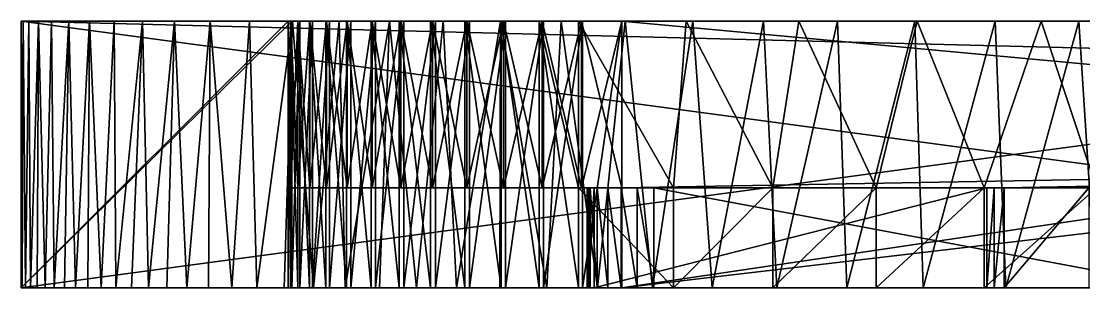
# Model space of a CAD drawing. Header units: millimetres. Extents: x -79 to 79, y 0 to 4.
# Drawn here: x -79 to -63.08, y 0 to 4 of the extents above; entities that cross this region are included whole.
import ezdxf

# ---------------------------------------------------------------- set-up
doc = ezdxf.new("R2010")
doc.units = ezdxf.units.MM
doc.header["$LTSCALE"] = 57.942387
for name, color, linetype in [('1', 7, 'CONTINUOUS'), ('11', 7, 'CONTINUOUS'), ('12', 7, 'CONTINUOUS'), ('120', 7, 'CONTINUOUS'), ('121', 7, 'CONTINUOUS'), ('123', 7, 'CONTINUOUS'), ('124', 7, 'CONTINUOUS'), ('14', 7, 'CONTINUOUS'), ('141', 7, 'CONTINUOUS'), ('146', 7, 'CONTINUOUS'), ('147', 7, 'CONTINUOUS'), ('149', 7, 'CONTINUOUS'), ('150', 7, 'CONTINUOUS'), ('151', 7, 'CONTINUOUS'), ('153', 7, 'CONTINUOUS'), ('173', 7, 'CONTINUOUS'), ('174', 7, 'CONTINUOUS'), ('179', 7, 'CONTINUOUS'), ('183', 7, 'CONTINUOUS'), ('184', 7, 'CONTINUOUS'), ('2', 7, 'CONTINUOUS'), ('210', 7, 'CONTINUOUS'), ('211', 7, 'CONTINUOUS'), ('3', 7, 'CONTINUOUS'), ('4', 7, 'CONTINUOUS'), ('5', 7, 'CONTINUOUS')]:
    doc.layers.add(name, color=color, linetype=linetype)

msp = doc.modelspace()

# ---------------------------------------------------------------- linework, layer by layer
at = {"layer": '1', "color": 7, "linetype": 'CONTINUOUS'}
for points in [[(-6.449, 0, 38.5), (6.449, 0, 38.5), (-79, 0, 42.5), (-6.449, 0, 38.5)], [(6.449, 0, 38.5), (20.319, 0, 38.174), (-79, 0, 42.5), (6.449, 0, 38.5)], [(-6.628, 0, 38.343), (-6.449, 0, 38.5), (-79, 0, 42.5), (-6.628, 0, 38.343)], [(-6.764, 0, 38.148), (-6.628, 0, 38.343), (-79, 0, 42.5), (-6.764, 0, 38.148)], [(-6.85, 0, 37.926), (-6.764, 0, 38.148), (-79, 0, 42.5), (-6.85, 0, 37.926)], [(-6.882, 0, 37.69), (-6.85, 0, 37.926), (-79, 0, 42.5), (-6.882, 0, 37.69)], [(-20.579, 0, 38.5), (-6.882, 0, 37.69), (-79, 0, 42.5), (-20.579, 0, 38.5)], [(20.579, 0, 38.5), (21.848, 0, 38.5), (-79, 0, 42.5), (20.579, 0, 38.5)], [(21.848, 0, 38.5), (35.662, 0, 38.148), (-79, 0, 42.5), (21.848, 0, 38.5)], [(20.432, 0, 38.351), (20.579, 0, 38.5), (-79, 0, 42.5), (20.432, 0, 38.351)], [(20.319, 0, 38.174), (20.432, 0, 38.351), (-79, 0, 42.5), (20.319, 0, 38.174)], [(-48.876, 0, 38.5), (-35.977, 0, 38.5), (-79, 0, 42.5), (-48.876, 0, 38.5)], [(-35.977, 0, 38.5), (-22.108, 0, 38.174), (-79, 0, 42.5), (-35.977, 0, 38.5)], [(-49.054, 0, 38.343), (-48.876, 0, 38.5), (-79, 0, 42.5), (-49.054, 0, 38.343)], [(-49.19, 0, 38.148), (-49.054, 0, 38.343), (-79, 0, 42.5), (-49.19, 0, 38.148)], [(-49.277, 0, 37.926), (-49.19, 0, 38.148), (-79, 0, 42.5), (-49.277, 0, 37.926)], [(-49.308, 0, 37.69), (-49.277, 0, 37.926), (-79, 0, 42.5), (-49.308, 0, 37.69)], [(-63.005, 0, 38.5), (-49.308, 0, 37.69), (-79, 0, 42.5), (-63.005, 0, 38.5)], [(35.977, 0, 38.5), (48.876, 0, 38.5), (-79, 0, 42.5), (35.977, 0, 38.5)], [(48.876, 0, 38.5), (62.745, 0, 38.174), (-79, 0, 42.5), (48.876, 0, 38.5)], [(35.799, 0, 38.343), (35.977, 0, 38.5), (-79, 0, 42.5), (35.799, 0, 38.343)], [(35.662, 0, 38.148), (35.799, 0, 38.343), (-79, 0, 42.5), (35.662, 0, 38.148)], [(63.005, 0, 38.5), (64.274, 0, 38.5), (-79, 0, 42.5), (63.005, 0, 38.5)], [(-79, 0, 42.5), (64.274, 0, 38.5), (79, 0, 42.5), (-79, 0, 42.5)], [(62.858, 0, 38.351), (63.005, 0, 38.5), (-79, 0, 42.5), (62.858, 0, 38.351)], [(62.745, 0, 38.174), (62.858, 0, 38.351), (-79, 0, 42.5), (62.745, 0, 38.174)], [(-21.848, 0, 38.5), (-20.579, 0, 38.5), (-79, 0, 42.5), (-21.848, 0, 38.5)], [(-21.994, 0, 38.351), (-21.848, 0, 38.5), (-79, 0, 42.5), (-21.994, 0, 38.351)], [(-22.108, 0, 38.174), (-21.994, 0, 38.351), (-79, 0, 42.5), (-22.108, 0, 38.174)], [(-64.274, 0, 38.5), (-63.005, 0, 38.5), (-79, 0, 42.5), (-64.274, 0, 38.5)], [(-64.421, 0, 38.351), (-64.274, 0, 38.5), (-79, 0, 42.5), (-64.421, 0, 38.351)], [(-64.534, 0, 38.174), (-64.421, 0, 38.351), (-79, 0, 42.5), (-64.534, 0, 38.174)], [(-70.416, 0, 26.41), (-64.534, 0, 38.174), (-79, 0, 42.5), (-70.416, 0, 26.41)], [(-70.5, 0, 26.171), (-70.416, 0, 26.41), (-79, 0, 42.5), (-70.5, 0, 26.171)], [(-70.521, 0, 25.918), (-70.5, 0, 26.171), (-79, 0, 42.5), (-70.521, 0, 25.918)], [(-70.477, 0, 25.668), (-70.521, 0, 25.918), (-79, 0, 42.5), (-70.477, 0, 25.668)], [(-70.372, 0, 25.437), (-70.477, 0, 25.668), (-79, 0, 42.5), (-70.372, 0, 25.437)], [(-70.213, 0, 25.24), (-70.372, 0, 25.437), (-79, 0, 17.5), (-70.213, 0, 25.24)], [(-79, 0, 17.5), (-70.372, 0, 25.437), (-79, 0, 42.5), (-79, 0, 17.5)], [(-70.009, 0, 25.09), (-70.213, 0, 25.24), (-79, 0, 17.5), (-70.009, 0, 25.09)], [(-69.773, 0, 24.995), (-70.009, 0, 25.09), (-79, 0, 17.5), (-69.773, 0, 24.995)], [(-49.25, 0, 17.5), (-69.773, 0, 24.995), (-79, 0, 17.5), (-49.25, 0, 17.5)], [(-75.469, 0, -53.978), (-75.062, 0, -54.059), (-79, 0, -42.235), (-75.469, 0, -53.978)], [(-79, 0, -42.235), (-75.062, 0, -54.059), (-75, 0, -45.742), (-79, 0, -42.235)], [(-75.846, 0, -53.899), (-75.469, 0, -53.978), (-79, 0, -42.235), (-75.846, 0, -53.899)], [(-76.195, 0, -53.82), (-75.846, 0, -53.899), (-79, 0, -42.235), (-76.195, 0, -53.82)], [(-76.518, 0, -53.743), (-76.195, 0, -53.82), (-79, 0, -42.235), (-76.518, 0, -53.743)], [(-76.817, 0, -53.667), (-76.518, 0, -53.743), (-79, 0, -42.235), (-76.817, 0, -53.667)], [(-77.094, 0, -53.592), (-76.817, 0, -53.667), (-79, 0, -42.235), (-77.094, 0, -53.592)], [(-77.349, 0, -53.517), (-77.094, 0, -53.592), (-79, 0, -42.235), (-77.349, 0, -53.517)], [(-77.585, 0, -53.442), (-77.349, 0, -53.517), (-79, 0, -42.235), (-77.585, 0, -53.442)], [(-77.803, 0, -53.367), (-77.585, 0, -53.442), (-79, 0, -42.235), (-77.803, 0, -53.367)], [(-78.003, 0, -53.292), (-77.803, 0, -53.367), (-79, 0, -42.235), (-78.003, 0, -53.292)], [(-78.186, 0, -53.216), (-78.003, 0, -53.292), (-79, 0, -42.235), (-78.186, 0, -53.216)], [(-78.354, 0, -53.138), (-78.186, 0, -53.216), (-79, 0, -42.235), (-78.354, 0, -53.138)], [(-78.506, 0, -53.058), (-78.354, 0, -53.138), (-79, 0, -42.235), (-78.506, 0, -53.058)], [(-78.642, 0, -52.976), (-78.506, 0, -53.058), (-79, 0, -42.235), (-78.642, 0, -52.976)], [(-78.76, 0, -52.889), (-78.642, 0, -52.976), (-79, 0, -42.235), (-78.76, 0, -52.889)], [(-78.86, 0, -52.798), (-78.76, 0, -52.889), (-79, 0, -42.235), (-78.86, 0, -52.798)], [(-78.936, 0, -52.701), (-78.86, 0, -52.798), (-79, 0, -42.235), (-78.936, 0, -52.701)], [(-78.984, 0, -52.6), (-78.936, 0, -52.701), (-79, 0, -42.235), (-78.984, 0, -52.6)], [(-79, 0, -52.5), (-78.984, 0, -52.6), (-79, 0, -42.235), (-79, 0, -52.5)], [(-75, 0, -42.235), (-79, 0, -42.235), (-75, 0, -45.742), (-75, 0, -42.235)], [(-57.25, 0, -21.5), (-56.858, 0, -21.534), (-79, 0, -17.5), (-57.25, 0, -21.5)], [(-79, 0, -17.5), (-56.858, 0, -21.534), (-49.25, 0, -17.5), (-79, 0, -17.5)], [(-70, 0, -21.5), (-57.25, 0, -21.5), (-79, 0, -17.5), (-70, 0, -21.5)], [(-70.593, 0, -21.535), (-70, 0, -21.5), (-79, 0, -17.5), (-70.593, 0, -21.535)], [(-71.176, 0, -21.64), (-70.593, 0, -21.535), (-79, 0, -17.5), (-71.176, 0, -21.64)], [(-71.742, 0, -21.813), (-71.176, 0, -21.64), (-79, 0, -17.5), (-71.742, 0, -21.813)], [(-72.285, 0, -22.053), (-71.742, 0, -21.813), (-79, 0, -17.5), (-72.285, 0, -22.053)], [(-72.795, 0, -22.354), (-72.285, 0, -22.053), (-79, 0, -17.5), (-72.795, 0, -22.354)], [(-73.266, 0, -22.714), (-72.795, 0, -22.354), (-79, 0, -17.5), (-73.266, 0, -22.714)], [(-73.691, 0, -23.127), (-73.266, 0, -22.714), (-79, 0, -17.5), (-73.691, 0, -23.127)], [(-74.064, 0, -23.587), (-73.691, 0, -23.127), (-79, 0, -17.5), (-74.064, 0, -23.587)], [(-74.38, 0, -24.089), (-74.064, 0, -23.587), (-79, 0, -17.5), (-74.38, 0, -24.089)], [(-74.635, 0, -24.624), (-74.38, 0, -24.089), (-79, 0, -17.5), (-74.635, 0, -24.624)], [(-74.824, 0, -25.185), (-74.635, 0, -24.624), (-79, 0, -17.5), (-74.824, 0, -25.185)], [(-74.946, 0, -25.765), (-74.824, 0, -25.185), (-79, 0, -17.5), (-74.946, 0, -25.765)], [(-79, 0, -25.765), (-74.946, 0, -25.765), (-79, 0, -17.5), (-79, 0, -25.765)], [(-75.062, 0, -54.059), (-74.622, 0, -54.141), (-75, 0, -45.742), (-75.062, 0, -54.059)], [(-75, 0, -45.742), (-74.622, 0, -54.141), (-74.964, 0, -46.342), (-75, 0, -45.742)], [(-74.964, 0, -46.342), (-74.622, 0, -54.141), (-74.857, 0, -46.931), (-74.964, 0, -46.342)], [(-74.857, 0, -46.931), (-74.622, 0, -54.141), (-74.679, 0, -47.504), (-74.857, 0, -46.931)], [(-74.679, 0, -47.504), (-74.622, 0, -54.141), (-74.434, 0, -48.052), (-74.679, 0, -47.504)], [(-74.622, 0, -54.141), (-74.147, 0, -54.226), (-74.434, 0, -48.052), (-74.622, 0, -54.141)], [(-74.434, 0, -48.052), (-74.147, 0, -54.226), (-74.126, 0, -48.566), (-74.434, 0, -48.052)], [(-74.147, 0, -54.226), (-73.633, 0, -54.311), (-74.126, 0, -48.566), (-74.147, 0, -54.226)], [(-74.126, 0, -48.566), (-73.633, 0, -54.311), (-73.758, 0, -49.04), (-74.126, 0, -48.566)], [(-73.758, 0, -49.04), (-73.633, 0, -54.311), (-73.336, 0, -49.467), (-73.758, 0, -49.04)], [(-73.633, 0, -54.311), (-73.078, 0, -54.399), (-73.336, 0, -49.467), (-73.633, 0, -54.311)], [(-73.336, 0, -49.467), (-73.078, 0, -54.399), (-72.866, 0, -49.839), (-73.336, 0, -49.467)], [(-73.078, 0, -54.399), (-72.478, 0, -54.489), (-72.866, 0, -49.839), (-73.078, 0, -54.399)], [(-72.866, 0, -49.839), (-72.478, 0, -54.489), (-72.355, 0, -50.153), (-72.866, 0, -49.839)], [(-72.478, 0, -54.489), (-71.828, 0, -54.582), (-72.355, 0, -50.153), (-72.478, 0, -54.489)], [(-72.355, 0, -50.153), (-71.828, 0, -54.582), (-71.809, 0, -50.403), (-72.355, 0, -50.153)], [(-71.828, 0, -54.582), (-71.126, 0, -54.676), (-71.809, 0, -50.403), (-71.828, 0, -54.582)], [(-71.809, 0, -50.403), (-71.126, 0, -54.676), (-71.24, 0, -50.586), (-71.809, 0, -50.403)], [(-71.24, 0, -50.586), (-71.126, 0, -54.676), (-70.649, 0, -50.7), (-71.24, 0, -50.586)], [(-71.126, 0, -54.676), (-70.365, 0, -54.773), (-70.649, 0, -50.7), (-71.126, 0, -54.676)], [(-70.365, 0, -54.773), (-69.541, 0, -54.872), (-70.649, 0, -50.7), (-70.365, 0, -54.773)], [(-70.649, 0, -50.7), (-69.541, 0, -54.872), (-69.226, 0, -50.878), (-70.649, 0, -50.7)], [(-69.522, 0, 24.963), (-69.773, 0, 24.995), (-49.25, 0, 17.5), (-69.522, 0, 24.963)], [(-69.541, 0, -54.872), (-68.648, 0, -54.974), (-69.226, 0, -50.878), (-69.541, 0, -54.872)], [(-61.525, 0, 24.963), (-69.522, 0, 24.963), (-49.25, 0, 17.5), (-61.525, 0, 24.963)], [(-69.226, 0, -50.878), (-68.648, 0, -54.974), (-67.739, 0, -51.048), (-69.226, 0, -50.878)], [(-68.648, 0, -54.974), (-67.68, 0, -55.079), (-67.739, 0, -51.048), (-68.648, 0, -54.974)], [(-67.68, 0, -55.079), (-66.629, 0, -55.186), (-67.739, 0, -51.048), (-67.68, 0, -55.079)], [(-67.739, 0, -51.048), (-66.629, 0, -55.186), (-66.189, 0, -51.21), (-67.739, 0, -51.048)], [(-66.629, 0, -55.186), (-65.487, 0, -55.297), (-66.189, 0, -51.21), (-66.629, 0, -55.186)], [(-66.189, 0, -51.21), (-65.487, 0, -55.297), (-64.572, 0, -51.365), (-66.189, 0, -51.21)], [(-65.487, 0, -55.297), (-64.247, 0, -55.41), (-64.572, 0, -51.365), (-65.487, 0, -55.297)], [(-64.247, 0, -55.41), (-62.899, 0, -55.525), (-64.572, 0, -51.365), (-64.247, 0, -55.41)], [(-64.572, 0, -51.365), (-62.899, 0, -55.525), (-62.887, 0, -51.514), (-64.572, 0, -51.365)]]:
    msp.add_3dface(points, dxfattribs=at)
at = {"layer": '11', "color": 7, "linetype": 'CONTINUOUS'}
for points in [[(-79, 0, -52.5), (-79, 0, -42.235), (-79, 4, -52.5), (-79, 0, -52.5)], [(-79, 4, -52.5), (-79, 0, -42.235), (-79, 4, -42.235), (-79, 4, -52.5)], [(-79, 0, -25.765), (-79, 0, -17.5), (-79, 4, -25.765), (-79, 0, -25.765)], [(-79, 4, -25.765), (-79, 0, -17.5), (-79, 4, -17.5), (-79, 4, -25.765)]]:
    msp.add_3dface(points, dxfattribs=at)
at = {"layer": '12', "color": 7, "linetype": 'CONTINUOUS'}
for points in [[(-79, 0, -17.5), (-49.25, 0, -17.5), (-79, 4, -17.5), (-79, 0, -17.5)], [(-79, 4, -17.5), (-49.25, 0, -17.5), (-49.25, 4, -17.5), (-79, 4, -17.5)]]:
    msp.add_3dface(points, dxfattribs=at)
at = {"layer": '120', "color": 7, "linetype": 'CONTINUOUS'}
for points in [[(-64.534, 0, 38.174), (-70.416, 0, 26.41), (-64.534, 1.5, 38.174), (-64.534, 0, 38.174)], [(-70.416, 0, 26.41), (-70.416, 1.5, 26.41), (-64.534, 1.5, 38.174), (-70.416, 0, 26.41)]]:
    msp.add_3dface(points, dxfattribs=at)
at = {"layer": '121', "color": 7, "linetype": 'CONTINUOUS'}
for points in [[(-64.421, 0, 38.351), (-64.534, 0, 38.174), (-64.421, 1.5, 38.351), (-64.421, 0, 38.351)], [(-64.534, 0, 38.174), (-64.534, 1.5, 38.174), (-64.421, 1.5, 38.351), (-64.534, 0, 38.174)], [(-64.274, 0, 38.5), (-64.421, 0, 38.351), (-64.274, 1.5, 38.5), (-64.274, 0, 38.5)], [(-64.421, 0, 38.351), (-64.421, 1.5, 38.351), (-64.274, 1.5, 38.5), (-64.421, 0, 38.351)]]:
    msp.add_3dface(points, dxfattribs=at)
at = {"layer": '123', "color": 7, "linetype": 'CONTINUOUS'}
for points in [[(-69.522, 0, 24.963), (-61.525, 0, 24.963), (-69.522, 1.5, 24.963), (-69.522, 0, 24.963)], [(-61.525, 0, 24.963), (-61.525, 1.5, 24.963), (-69.522, 1.5, 24.963), (-61.525, 0, 24.963)]]:
    msp.add_3dface(points, dxfattribs=at)
at = {"layer": '124', "color": 7, "linetype": 'CONTINUOUS'}
for points in [[(-70.5, 0, 26.171), (-70.521, 0, 25.918), (-70.5, 1.5, 26.171), (-70.5, 0, 26.171)], [(-70.521, 0, 25.918), (-70.477, 0, 25.668), (-70.521, 1.5, 25.918), (-70.521, 0, 25.918)], [(-70.521, 0, 25.918), (-70.521, 1.5, 25.918), (-70.5, 1.5, 26.171), (-70.521, 0, 25.918)], [(-70.477, 0, 25.668), (-70.477, 1.5, 25.668), (-70.521, 1.5, 25.918), (-70.477, 0, 25.668)], [(-70.416, 0, 26.41), (-70.5, 0, 26.171), (-70.416, 1.5, 26.41), (-70.416, 0, 26.41)], [(-70.5, 0, 26.171), (-70.5, 1.5, 26.171), (-70.416, 1.5, 26.41), (-70.5, 0, 26.171)], [(-70.477, 0, 25.668), (-70.372, 0, 25.437), (-70.477, 1.5, 25.668), (-70.477, 0, 25.668)], [(-70.372, 0, 25.437), (-70.372, 1.5, 25.437), (-70.477, 1.5, 25.668), (-70.372, 0, 25.437)], [(-70.372, 0, 25.437), (-70.213, 0, 25.24), (-70.372, 1.5, 25.437), (-70.372, 0, 25.437)], [(-70.213, 0, 25.24), (-70.213, 1.5, 25.24), (-70.372, 1.5, 25.437), (-70.213, 0, 25.24)], [(-70.213, 0, 25.24), (-70.009, 0, 25.09), (-70.213, 1.5, 25.24), (-70.213, 0, 25.24)], [(-70.009, 0, 25.09), (-70.009, 1.5, 25.09), (-70.213, 1.5, 25.24), (-70.009, 0, 25.09)], [(-70.009, 0, 25.09), (-69.773, 0, 24.995), (-70.009, 1.5, 25.09), (-70.009, 0, 25.09)], [(-69.773, 0, 24.995), (-69.773, 1.5, 24.995), (-70.009, 1.5, 25.09), (-69.773, 0, 24.995)], [(-69.773, 0, 24.995), (-69.522, 0, 24.963), (-69.773, 1.5, 24.995), (-69.773, 0, 24.995)], [(-69.522, 0, 24.963), (-69.522, 1.5, 24.963), (-69.773, 1.5, 24.995), (-69.522, 0, 24.963)]]:
    msp.add_3dface(points, dxfattribs=at)
at = {"layer": '14', "color": 7, "linetype": 'CONTINUOUS'}
for points in [[(-78.984, 0, -52.6), (-79, 0, -52.5), (-78.972, 4, -52.634), (-78.984, 0, -52.6)], [(-79, 0, -52.5), (-79, 4, -52.5), (-78.972, 4, -52.634), (-79, 0, -52.5)], [(-78.936, 0, -52.701), (-78.984, 0, -52.6), (-78.972, 4, -52.634), (-78.936, 0, -52.701)], [(-78.886, 4, -52.768), (-78.936, 0, -52.701), (-78.972, 4, -52.634), (-78.886, 4, -52.768)], [(-78.86, 0, -52.798), (-78.936, 0, -52.701), (-78.886, 4, -52.768), (-78.86, 0, -52.798)], [(-78.744, 4, -52.902), (-78.86, 0, -52.798), (-78.886, 4, -52.768), (-78.744, 4, -52.902)], [(-78.76, 0, -52.889), (-78.86, 0, -52.798), (-78.744, 4, -52.902), (-78.76, 0, -52.889)], [(-78.642, 0, -52.976), (-78.76, 0, -52.889), (-78.744, 4, -52.902), (-78.642, 0, -52.976)], [(-78.545, 4, -53.036), (-78.642, 0, -52.976), (-78.744, 4, -52.902), (-78.545, 4, -53.036)], [(-78.506, 0, -53.058), (-78.642, 0, -52.976), (-78.545, 4, -53.036), (-78.506, 0, -53.058)], [(-78.289, 4, -53.169), (-78.506, 0, -53.058), (-78.545, 4, -53.036), (-78.289, 4, -53.169)], [(-78.354, 0, -53.138), (-78.506, 0, -53.058), (-78.289, 4, -53.169), (-78.354, 0, -53.138)], [(-78.186, 0, -53.216), (-78.354, 0, -53.138), (-78.289, 4, -53.169), (-78.186, 0, -53.216)], [(-77.977, 4, -53.302), (-78.186, 0, -53.216), (-78.289, 4, -53.169), (-77.977, 4, -53.302)], [(-78.003, 0, -53.292), (-78.186, 0, -53.216), (-77.977, 4, -53.302), (-78.003, 0, -53.292)], [(-77.803, 0, -53.367), (-78.003, 0, -53.292), (-77.977, 4, -53.302), (-77.803, 0, -53.367)], [(-77.609, 4, -53.434), (-77.803, 0, -53.367), (-77.977, 4, -53.302), (-77.609, 4, -53.434)], [(-77.585, 0, -53.442), (-77.803, 0, -53.367), (-77.609, 4, -53.434), (-77.585, 0, -53.442)], [(-77.184, 4, -53.566), (-77.585, 0, -53.442), (-77.609, 4, -53.434), (-77.184, 4, -53.566)], [(-77.349, 0, -53.517), (-77.585, 0, -53.442), (-77.184, 4, -53.566), (-77.349, 0, -53.517)], [(-77.094, 0, -53.592), (-77.349, 0, -53.517), (-77.184, 4, -53.566), (-77.094, 0, -53.592)], [(-76.704, 4, -53.697), (-77.094, 0, -53.592), (-77.184, 4, -53.566), (-76.704, 4, -53.697)], [(-76.817, 0, -53.667), (-77.094, 0, -53.592), (-76.704, 4, -53.697), (-76.817, 0, -53.667)], [(-76.518, 0, -53.743), (-76.817, 0, -53.667), (-76.704, 4, -53.697), (-76.518, 0, -53.743)], [(-76.169, 4, -53.826), (-76.518, 0, -53.743), (-76.704, 4, -53.697), (-76.169, 4, -53.826)], [(-76.195, 0, -53.82), (-76.518, 0, -53.743), (-76.169, 4, -53.826), (-76.195, 0, -53.82)], [(-75.846, 0, -53.899), (-76.195, 0, -53.82), (-76.169, 4, -53.826), (-75.846, 0, -53.899)], [(-75.579, 4, -53.955), (-75.846, 0, -53.899), (-76.169, 4, -53.826), (-75.579, 4, -53.955)], [(-75.469, 0, -53.978), (-75.846, 0, -53.899), (-75.579, 4, -53.955), (-75.469, 0, -53.978)], [(-74.934, 4, -54.083), (-75.469, 0, -53.978), (-75.579, 4, -53.955), (-74.934, 4, -54.083)], [(-75.062, 0, -54.059), (-75.469, 0, -53.978), (-74.934, 4, -54.083), (-75.062, 0, -54.059)], [(-74.622, 0, -54.141), (-75.062, 0, -54.059), (-74.934, 4, -54.083), (-74.622, 0, -54.141)], [(-74.236, 4, -54.21), (-74.622, 0, -54.141), (-74.934, 4, -54.083), (-74.236, 4, -54.21)], [(-74.147, 0, -54.226), (-74.622, 0, -54.141), (-74.236, 4, -54.21), (-74.147, 0, -54.226)], [(-73.484, 4, -54.336), (-74.147, 0, -54.226), (-74.236, 4, -54.21), (-73.484, 4, -54.336)], [(-73.633, 0, -54.311), (-74.147, 0, -54.226), (-73.484, 4, -54.336), (-73.633, 0, -54.311)], [(-73.078, 0, -54.399), (-73.633, 0, -54.311), (-73.484, 4, -54.336), (-73.078, 0, -54.399)], [(-72.678, 4, -54.46), (-73.078, 0, -54.399), (-73.484, 4, -54.336), (-72.678, 4, -54.46)], [(-72.478, 0, -54.489), (-73.078, 0, -54.399), (-72.678, 4, -54.46), (-72.478, 0, -54.489)], [(-71.821, 4, -54.583), (-72.478, 0, -54.489), (-72.678, 4, -54.46), (-71.821, 4, -54.583)], [(-71.828, 0, -54.582), (-72.478, 0, -54.489), (-71.821, 4, -54.583), (-71.828, 0, -54.582)], [(-71.126, 0, -54.676), (-71.828, 0, -54.582), (-71.821, 4, -54.583), (-71.126, 0, -54.676)], [(-70.911, 4, -54.704), (-71.126, 0, -54.676), (-71.821, 4, -54.583), (-70.911, 4, -54.704)], [(-70.365, 0, -54.773), (-71.126, 0, -54.676), (-70.911, 4, -54.704), (-70.365, 0, -54.773)], [(-69.951, 4, -54.824), (-70.365, 0, -54.773), (-70.911, 4, -54.704), (-69.951, 4, -54.824)], [(-69.541, 0, -54.872), (-70.365, 0, -54.773), (-69.951, 4, -54.824), (-69.541, 0, -54.872)], [(-68.94, 4, -54.942), (-69.541, 0, -54.872), (-69.951, 4, -54.824), (-68.94, 4, -54.942)], [(-68.648, 0, -54.974), (-69.541, 0, -54.872), (-68.94, 4, -54.942), (-68.648, 0, -54.974)], [(-67.88, 4, -55.058), (-68.648, 0, -54.974), (-68.94, 4, -54.942), (-67.88, 4, -55.058)], [(-67.68, 0, -55.079), (-68.648, 0, -54.974), (-67.88, 4, -55.058), (-67.68, 0, -55.079)], [(-66.77, 4, -55.172), (-67.68, 0, -55.079), (-67.88, 4, -55.058), (-66.77, 4, -55.172)], [(-66.629, 0, -55.186), (-67.68, 0, -55.079), (-66.77, 4, -55.172), (-66.629, 0, -55.186)], [(-65.612, 4, -55.285), (-66.629, 0, -55.186), (-66.77, 4, -55.172), (-65.612, 4, -55.285)], [(-65.487, 0, -55.297), (-66.629, 0, -55.186), (-65.612, 4, -55.285), (-65.487, 0, -55.297)], [(-64.407, 4, -55.395), (-65.487, 0, -55.297), (-65.612, 4, -55.285), (-64.407, 4, -55.395)], [(-64.247, 0, -55.41), (-65.487, 0, -55.297), (-64.407, 4, -55.395), (-64.247, 0, -55.41)], [(-63.156, 4, -55.504), (-64.247, 0, -55.41), (-64.407, 4, -55.395), (-63.156, 4, -55.504)], [(-62.899, 0, -55.525), (-64.247, 0, -55.41), (-63.156, 4, -55.504), (-62.899, 0, -55.525)], [(-61.859, 4, -55.61), (-62.899, 0, -55.525), (-63.156, 4, -55.504), (-61.859, 4, -55.61)]]:
    msp.add_3dface(points, dxfattribs=at)
at = {"layer": '141', "color": 7, "linetype": 'CONTINUOUS'}
for points in [[(-49.25, 4, 17.5), (-79, 4, 17.5), (-70, 4, 21.5), (-49.25, 4, 17.5)], [(-79, 4, 17.5), (-79, 4, 42.5), (-74.855, 4, 34.696), (-79, 4, 17.5)], [(-70, 4, 21.5), (-79, 4, 17.5), (-70.604, 4, 21.537), (-70, 4, 21.5)], [(-70.604, 4, 21.537), (-79, 4, 17.5), (-71.196, 4, 21.645), (-70.604, 4, 21.537)], [(-71.196, 4, 21.645), (-79, 4, 17.5), (-71.773, 4, 21.825), (-71.196, 4, 21.645)], [(-71.773, 4, 21.825), (-79, 4, 17.5), (-72.324, 4, 22.073), (-71.773, 4, 21.825)], [(-72.324, 4, 22.073), (-79, 4, 17.5), (-72.84, 4, 22.385), (-72.324, 4, 22.073)], [(-72.84, 4, 22.385), (-79, 4, 17.5), (-73.315, 4, 22.757), (-72.84, 4, 22.385)], [(-73.315, 4, 22.757), (-79, 4, 17.5), (-73.743, 4, 23.185), (-73.315, 4, 22.757)], [(-73.743, 4, 23.185), (-79, 4, 17.5), (-74.115, 4, 23.66), (-73.743, 4, 23.185)], [(-74.115, 4, 23.66), (-79, 4, 17.5), (-74.427, 4, 24.176), (-74.115, 4, 23.66)], [(-74.427, 4, 24.176), (-79, 4, 17.5), (-74.675, 4, 24.727), (-74.427, 4, 24.176)], [(-74.675, 4, 24.727), (-79, 4, 17.5), (-74.855, 4, 25.304), (-74.675, 4, 24.727)], [(-74.855, 4, 25.304), (-79, 4, 17.5), (-74.963, 4, 25.896), (-74.855, 4, 25.304)], [(-74.963, 4, 25.896), (-79, 4, 17.5), (-75, 4, 26.5), (-74.963, 4, 25.896)], [(-75, 4, 26.5), (-79, 4, 17.5), (-75, 4, 33.5), (-75, 4, 26.5)], [(-75, 4, 33.5), (-79, 4, 17.5), (-74.963, 4, 34.104), (-75, 4, 33.5)], [(-74.963, 4, 34.104), (-79, 4, 17.5), (-74.855, 4, 34.696), (-74.963, 4, 34.104)], [(-79, 4, 42.5), (79, 4, 42.5), (-70, 4, 38.5), (-79, 4, 42.5)], [(-74.855, 4, 34.696), (-79, 4, 42.5), (-74.675, 4, 35.273), (-74.855, 4, 34.696)], [(-74.675, 4, 35.273), (-79, 4, 42.5), (-74.427, 4, 35.824), (-74.675, 4, 35.273)], [(-74.427, 4, 35.824), (-79, 4, 42.5), (-74.115, 4, 36.34), (-74.427, 4, 35.824)], [(-74.115, 4, 36.34), (-79, 4, 42.5), (-73.743, 4, 36.815), (-74.115, 4, 36.34)], [(-73.743, 4, 36.815), (-79, 4, 42.5), (-73.315, 4, 37.243), (-73.743, 4, 36.815)], [(-73.315, 4, 37.243), (-79, 4, 42.5), (-72.84, 4, 37.615), (-73.315, 4, 37.243)], [(-72.84, 4, 37.615), (-79, 4, 42.5), (-72.324, 4, 37.927), (-72.84, 4, 37.615)], [(-72.324, 4, 37.927), (-79, 4, 42.5), (-71.773, 4, 38.175), (-72.324, 4, 37.927)], [(-71.773, 4, 38.175), (-79, 4, 42.5), (-71.196, 4, 38.355), (-71.773, 4, 38.175)], [(-71.196, 4, 38.355), (-79, 4, 42.5), (-70.604, 4, 38.463), (-71.196, 4, 38.355)], [(-70.604, 4, 38.463), (-79, 4, 42.5), (-70, 4, 38.5), (-70.604, 4, 38.463)], [(-79, 4, -25.765), (-79, 4, -17.5), (-72.285, 4, -22.053), (-79, 4, -25.765)], [(-74.946, 4, -25.765), (-79, 4, -25.765), (-74.824, 4, -25.185), (-74.946, 4, -25.765)], [(-74.824, 4, -25.185), (-79, 4, -25.765), (-74.635, 4, -24.624), (-74.824, 4, -25.185)], [(-74.635, 4, -24.624), (-79, 4, -25.765), (-74.38, 4, -24.089), (-74.635, 4, -24.624)], [(-74.38, 4, -24.089), (-79, 4, -25.765), (-74.064, 4, -23.587), (-74.38, 4, -24.089)], [(-74.064, 4, -23.587), (-79, 4, -25.765), (-73.691, 4, -23.127), (-74.064, 4, -23.587)], [(-73.691, 4, -23.127), (-79, 4, -25.765), (-73.266, 4, -22.714), (-73.691, 4, -23.127)], [(-73.266, 4, -22.714), (-79, 4, -25.765), (-72.795, 4, -22.354), (-73.266, 4, -22.714)], [(-72.795, 4, -22.354), (-79, 4, -25.765), (-72.285, 4, -22.053), (-72.795, 4, -22.354)], [(-79, 4, -17.5), (-49.25, 4, -17.5), (-71.176, 4, -21.64), (-79, 4, -17.5)], [(-72.285, 4, -22.053), (-79, 4, -17.5), (-71.742, 4, -21.813), (-72.285, 4, -22.053)], [(-71.742, 4, -21.813), (-79, 4, -17.5), (-71.176, 4, -21.64), (-71.742, 4, -21.813)], [(-79, 4, -52.5), (-79, 4, -42.235), (-75, 4, -42.235), (-79, 4, -52.5)], [(-78.972, 4, -52.634), (-79, 4, -52.5), (-75, 4, -42.235), (-78.972, 4, -52.634)], [(-78.886, 4, -52.768), (-78.972, 4, -52.634), (-75, 4, -42.235), (-78.886, 4, -52.768)], [(-78.744, 4, -52.902), (-78.886, 4, -52.768), (-75, 4, -42.235), (-78.744, 4, -52.902)], [(-78.545, 4, -53.036), (-78.744, 4, -52.902), (-75, 4, -42.235), (-78.545, 4, -53.036)], [(-78.289, 4, -53.169), (-78.545, 4, -53.036), (-75, 4, -42.235), (-78.289, 4, -53.169)], [(-77.977, 4, -53.302), (-78.289, 4, -53.169), (-75, 4, -42.235), (-77.977, 4, -53.302)], [(-77.609, 4, -53.434), (-77.977, 4, -53.302), (-75, 4, -42.235), (-77.609, 4, -53.434)], [(-77.184, 4, -53.566), (-77.609, 4, -53.434), (-75, 4, -42.235), (-77.184, 4, -53.566)], [(-76.704, 4, -53.697), (-77.184, 4, -53.566), (-75, 4, -42.235), (-76.704, 4, -53.697)], [(-76.169, 4, -53.826), (-76.704, 4, -53.697), (-75, 4, -42.235), (-76.169, 4, -53.826)], [(-75.579, 4, -53.955), (-76.169, 4, -53.826), (-75, 4, -42.235), (-75.579, 4, -53.955)], [(-74.934, 4, -54.083), (-75.579, 4, -53.955), (-74.964, 4, -46.342), (-74.934, 4, -54.083)], [(-74.964, 4, -46.342), (-75.579, 4, -53.955), (-75, 4, -45.742), (-74.964, 4, -46.342)], [(-75, 4, -45.742), (-75.579, 4, -53.955), (-75, 4, -42.235), (-75, 4, -45.742)], [(-74.857, 4, -46.931), (-74.934, 4, -54.083), (-74.964, 4, -46.342), (-74.857, 4, -46.931)], [(-74.236, 4, -54.21), (-74.934, 4, -54.083), (-74.434, 4, -48.052), (-74.236, 4, -54.21)], [(-74.434, 4, -48.052), (-74.934, 4, -54.083), (-74.679, 4, -47.504), (-74.434, 4, -48.052)], [(-74.679, 4, -47.504), (-74.934, 4, -54.083), (-74.857, 4, -46.931), (-74.679, 4, -47.504)], [(-74.126, 4, -48.566), (-74.236, 4, -54.21), (-74.434, 4, -48.052), (-74.126, 4, -48.566)], [(-73.484, 4, -54.336), (-74.236, 4, -54.21), (-73.758, 4, -49.04), (-73.484, 4, -54.336)], [(-73.758, 4, -49.04), (-74.236, 4, -54.21), (-74.126, 4, -48.566), (-73.758, 4, -49.04)], [(-73.336, 4, -49.467), (-73.484, 4, -54.336), (-73.758, 4, -49.04), (-73.336, 4, -49.467)], [(-72.678, 4, -54.46), (-73.484, 4, -54.336), (-72.866, 4, -49.839), (-72.678, 4, -54.46)], [(-72.866, 4, -49.839), (-73.484, 4, -54.336), (-73.336, 4, -49.467), (-72.866, 4, -49.839)], [(-72.355, 4, -50.153), (-72.678, 4, -54.46), (-72.866, 4, -49.839), (-72.355, 4, -50.153)], [(-71.821, 4, -54.583), (-72.678, 4, -54.46), (-72.355, 4, -50.153), (-71.821, 4, -54.583)], [(-71.809, 4, -50.403), (-71.821, 4, -54.583), (-72.355, 4, -50.153), (-71.809, 4, -50.403)], [(-70.911, 4, -54.704), (-71.821, 4, -54.583), (-71.24, 4, -50.586), (-70.911, 4, -54.704)], [(-71.24, 4, -50.586), (-71.821, 4, -54.583), (-71.809, 4, -50.403), (-71.24, 4, -50.586)], [(-70.649, 4, -50.7), (-70.911, 4, -54.704), (-71.24, 4, -50.586), (-70.649, 4, -50.7)], [(-71.176, 4, -21.64), (-49.25, 4, -17.5), (-70.593, 4, -21.535), (-71.176, 4, -21.64)], [(-69.951, 4, -54.824), (-70.911, 4, -54.704), (-70.649, 4, -50.7), (-69.951, 4, -54.824)], [(-69.04, 4, -50.9), (-69.951, 4, -54.824), (-70.649, 4, -50.7), (-69.04, 4, -50.9)], [(-70.593, 4, -21.535), (-49.25, 4, -17.5), (-70, 4, -21.5), (-70.593, 4, -21.535)], [(-43, 4, 21.5), (-49.25, 4, 17.5), (-70, 4, 21.5), (-43, 4, 21.5)], [(-70, 4, 38.5), (79, 4, 42.5), (70, 4, 38.5), (-70, 4, 38.5)], [(-49.25, 4, -17.5), (-48.858, 4, -17.466), (-70, 4, -21.5), (-49.25, 4, -17.5)], [(-70, 4, -21.5), (-48.858, 4, -17.466), (-43, 4, -21.5), (-70, 4, -21.5)], [(-68.94, 4, -54.942), (-69.951, 4, -54.824), (-69.04, 4, -50.9), (-68.94, 4, -54.942)], [(-67.348, 4, -51.09), (-68.94, 4, -54.942), (-69.04, 4, -50.9), (-67.348, 4, -51.09)], [(-67.88, 4, -55.058), (-68.94, 4, -54.942), (-67.348, 4, -51.09), (-67.88, 4, -55.058)], [(-66.77, 4, -55.172), (-67.88, 4, -55.058), (-67.348, 4, -51.09), (-66.77, 4, -55.172)], [(-65.577, 4, -51.27), (-66.77, 4, -55.172), (-67.348, 4, -51.09), (-65.577, 4, -51.27)], [(-65.612, 4, -55.285), (-66.77, 4, -55.172), (-65.577, 4, -51.27), (-65.612, 4, -55.285)], [(-64.407, 4, -55.395), (-65.612, 4, -55.285), (-65.577, 4, -51.27), (-64.407, 4, -55.395)], [(-63.718, 4, -51.442), (-64.407, 4, -55.395), (-65.577, 4, -51.27), (-63.718, 4, -51.442)], [(-63.156, 4, -55.504), (-64.407, 4, -55.395), (-63.718, 4, -51.442), (-63.156, 4, -55.504)], [(-61.773, 4, -51.606), (-63.156, 4, -55.504), (-63.718, 4, -51.442), (-61.773, 4, -51.606)], [(-61.859, 4, -55.61), (-63.156, 4, -55.504), (-61.773, 4, -51.606), (-61.859, 4, -55.61)]]:
    msp.add_3dface(points, dxfattribs=at)
at = {"layer": '146', "color": 7, "linetype": 'CONTINUOUS'}
for points in [[(-64.274, 1.5, 38.5), (-70, 1.5, 38.5), (70, 4, 38.5), (-64.274, 1.5, 38.5)], [(-70, 1.5, 38.5), (-70, 4, 38.5), (70, 4, 38.5), (-70, 1.5, 38.5)], [(-63.005, 1.5, 38.5), (-64.274, 1.5, 38.5), (70, 4, 38.5), (-63.005, 1.5, 38.5)], [(-63.005, 0, 38.5), (-64.274, 0, 38.5), (-63.005, 1.5, 38.5), (-63.005, 0, 38.5)], [(-63.005, 1.5, 38.5), (-64.274, 0, 38.5), (-64.274, 1.5, 38.5), (-63.005, 1.5, 38.5)]]:
    msp.add_3dface(points, dxfattribs=at)
at = {"layer": '147', "color": 7, "linetype": 'CONTINUOUS'}
for points in [[(-70, 1.5, 21.5), (-43, 1.5, 21.5), (-70, 4, 21.5), (-70, 1.5, 21.5)], [(-43, 1.5, 21.5), (-43, 4, 21.5), (-70, 4, 21.5), (-43, 1.5, 21.5)]]:
    msp.add_3dface(points, dxfattribs=at)
at = {"layer": '149', "color": 7, "linetype": 'CONTINUOUS'}
for points in [[(-57.25, 1.5, -21.5), (-70, 0, -21.5), (-43, 4, -21.5), (-57.25, 1.5, -21.5)], [(-70, 0, -21.5), (-70, 4, -21.5), (-43, 4, -21.5), (-70, 0, -21.5)], [(-57.25, 0, -21.5), (-70, 0, -21.5), (-57.25, 1.5, -21.5), (-57.25, 0, -21.5)]]:
    msp.add_3dface(points, dxfattribs=at)
at = {"layer": '150', "color": 7, "linetype": 'CONTINUOUS'}
for points in [[(-75, 0, -42.235), (-75, 0, -45.742), (-75, 4, -45.742), (-75, 0, -42.235)], [(-75, 0, -42.235), (-75, 4, -45.742), (-75, 4, -42.235), (-75, 0, -42.235)]]:
    msp.add_3dface(points, dxfattribs=at)
at = {"layer": '151', "color": 7, "linetype": 'CONTINUOUS'}
for points in [[(-69.04, 4, -50.9), (-70.649, 4, -50.7), (-69.226, 1.5, -50.878), (-69.04, 4, -50.9)], [(-69.226, 1.5, -50.878), (-70.649, 4, -50.7), (-70.649, 1.5, -50.7), (-69.226, 1.5, -50.878)], [(-67.739, 1.5, -51.048), (-69.04, 4, -50.9), (-69.226, 1.5, -50.878), (-67.739, 1.5, -51.048)], [(-67.348, 4, -51.09), (-69.04, 4, -50.9), (-67.739, 1.5, -51.048), (-67.348, 4, -51.09)], [(-66.189, 1.5, -51.21), (-67.348, 4, -51.09), (-67.739, 1.5, -51.048), (-66.189, 1.5, -51.21)], [(-65.577, 4, -51.27), (-67.348, 4, -51.09), (-66.189, 1.5, -51.21), (-65.577, 4, -51.27)], [(-64.572, 1.5, -51.365), (-65.577, 4, -51.27), (-66.189, 1.5, -51.21), (-64.572, 1.5, -51.365)], [(-63.718, 4, -51.442), (-65.577, 4, -51.27), (-64.572, 1.5, -51.365), (-63.718, 4, -51.442)], [(-62.887, 1.5, -51.514), (-63.718, 4, -51.442), (-64.572, 1.5, -51.365), (-62.887, 1.5, -51.514)], [(-61.773, 4, -51.606), (-63.718, 4, -51.442), (-62.887, 1.5, -51.514), (-61.773, 4, -51.606)]]:
    msp.add_3dface(points, dxfattribs=at)
at = {"layer": '153', "color": 7, "linetype": 'CONTINUOUS'}
for points in [[(-75, 1.5, 33.5), (-75, 1.5, 26.5), (-75, 4, 33.5), (-75, 1.5, 33.5)], [(-75, 1.5, 26.5), (-75, 4, 26.5), (-75, 4, 33.5), (-75, 1.5, 26.5)]]:
    msp.add_3dface(points, dxfattribs=at)
at = {"layer": '173', "color": 7, "linetype": 'CONTINUOUS'}
for points in [[(-75, 1.5, 26.5), (-74.963, 1.5, 25.896), (-75, 4, 26.5), (-75, 1.5, 26.5)], [(-74.963, 1.5, 25.896), (-74.963, 4, 25.896), (-75, 4, 26.5), (-74.963, 1.5, 25.896)], [(-74.963, 1.5, 25.896), (-74.855, 1.5, 25.304), (-74.963, 4, 25.896), (-74.963, 1.5, 25.896)], [(-74.855, 1.5, 25.304), (-74.855, 4, 25.304), (-74.963, 4, 25.896), (-74.855, 1.5, 25.304)], [(-74.855, 1.5, 25.304), (-74.675, 1.5, 24.727), (-74.855, 4, 25.304), (-74.855, 1.5, 25.304)], [(-74.675, 1.5, 24.727), (-74.675, 4, 24.727), (-74.855, 4, 25.304), (-74.675, 1.5, 24.727)], [(-74.675, 1.5, 24.727), (-74.427, 1.5, 24.176), (-74.675, 4, 24.727), (-74.675, 1.5, 24.727)], [(-74.427, 1.5, 24.176), (-74.427, 4, 24.176), (-74.675, 4, 24.727), (-74.427, 1.5, 24.176)], [(-74.427, 1.5, 24.176), (-74.115, 1.5, 23.66), (-74.427, 4, 24.176), (-74.427, 1.5, 24.176)], [(-74.115, 1.5, 23.66), (-74.115, 4, 23.66), (-74.427, 4, 24.176), (-74.115, 1.5, 23.66)], [(-74.115, 1.5, 23.66), (-73.743, 1.5, 23.185), (-74.115, 4, 23.66), (-74.115, 1.5, 23.66)], [(-73.743, 1.5, 23.185), (-73.743, 4, 23.185), (-74.115, 4, 23.66), (-73.743, 1.5, 23.185)], [(-73.743, 1.5, 23.185), (-73.315, 1.5, 22.757), (-73.743, 4, 23.185), (-73.743, 1.5, 23.185)], [(-73.315, 1.5, 22.757), (-73.315, 4, 22.757), (-73.743, 4, 23.185), (-73.315, 1.5, 22.757)], [(-73.315, 1.5, 22.757), (-72.84, 1.5, 22.385), (-73.315, 4, 22.757), (-73.315, 1.5, 22.757)], [(-72.84, 1.5, 22.385), (-72.84, 4, 22.385), (-73.315, 4, 22.757), (-72.84, 1.5, 22.385)], [(-72.84, 1.5, 22.385), (-72.324, 1.5, 22.073), (-72.84, 4, 22.385), (-72.84, 1.5, 22.385)], [(-72.324, 1.5, 22.073), (-72.324, 4, 22.073), (-72.84, 4, 22.385), (-72.324, 1.5, 22.073)], [(-72.324, 1.5, 22.073), (-71.773, 1.5, 21.825), (-72.324, 4, 22.073), (-72.324, 1.5, 22.073)], [(-71.773, 1.5, 21.825), (-71.773, 4, 21.825), (-72.324, 4, 22.073), (-71.773, 1.5, 21.825)], [(-71.773, 1.5, 21.825), (-71.196, 1.5, 21.645), (-71.773, 4, 21.825), (-71.773, 1.5, 21.825)], [(-71.196, 1.5, 21.645), (-71.196, 4, 21.645), (-71.773, 4, 21.825), (-71.196, 1.5, 21.645)], [(-71.196, 1.5, 21.645), (-70.604, 1.5, 21.537), (-71.196, 4, 21.645), (-71.196, 1.5, 21.645)], [(-70.604, 1.5, 21.537), (-70.604, 4, 21.537), (-71.196, 4, 21.645), (-70.604, 1.5, 21.537)], [(-70.604, 1.5, 21.537), (-70, 1.5, 21.5), (-70.604, 4, 21.537), (-70.604, 1.5, 21.537)], [(-70, 1.5, 21.5), (-70, 4, 21.5), (-70.604, 4, 21.537), (-70, 1.5, 21.5)]]:
    msp.add_3dface(points, dxfattribs=at)
at = {"layer": '174', "color": 7, "linetype": 'CONTINUOUS'}
for points in [[(-74.963, 1.5, 34.104), (-75, 1.5, 33.5), (-74.963, 4, 34.104), (-74.963, 1.5, 34.104)], [(-75, 1.5, 33.5), (-75, 4, 33.5), (-74.963, 4, 34.104), (-75, 1.5, 33.5)], [(-74.855, 1.5, 34.696), (-74.963, 1.5, 34.104), (-74.855, 4, 34.696), (-74.855, 1.5, 34.696)], [(-74.963, 1.5, 34.104), (-74.963, 4, 34.104), (-74.855, 4, 34.696), (-74.963, 1.5, 34.104)], [(-74.675, 1.5, 35.273), (-74.855, 1.5, 34.696), (-74.675, 4, 35.273), (-74.675, 1.5, 35.273)], [(-74.855, 1.5, 34.696), (-74.855, 4, 34.696), (-74.675, 4, 35.273), (-74.855, 1.5, 34.696)], [(-74.427, 1.5, 35.824), (-74.675, 1.5, 35.273), (-74.427, 4, 35.824), (-74.427, 1.5, 35.824)], [(-74.675, 1.5, 35.273), (-74.675, 4, 35.273), (-74.427, 4, 35.824), (-74.675, 1.5, 35.273)], [(-74.115, 1.5, 36.34), (-74.427, 1.5, 35.824), (-74.115, 4, 36.34), (-74.115, 1.5, 36.34)], [(-74.427, 1.5, 35.824), (-74.427, 4, 35.824), (-74.115, 4, 36.34), (-74.427, 1.5, 35.824)], [(-73.743, 1.5, 36.815), (-74.115, 1.5, 36.34), (-73.743, 4, 36.815), (-73.743, 1.5, 36.815)], [(-74.115, 1.5, 36.34), (-74.115, 4, 36.34), (-73.743, 4, 36.815), (-74.115, 1.5, 36.34)], [(-73.315, 1.5, 37.243), (-73.743, 1.5, 36.815), (-73.315, 4, 37.243), (-73.315, 1.5, 37.243)], [(-73.743, 1.5, 36.815), (-73.743, 4, 36.815), (-73.315, 4, 37.243), (-73.743, 1.5, 36.815)], [(-72.84, 1.5, 37.615), (-73.315, 1.5, 37.243), (-72.84, 4, 37.615), (-72.84, 1.5, 37.615)], [(-73.315, 1.5, 37.243), (-73.315, 4, 37.243), (-72.84, 4, 37.615), (-73.315, 1.5, 37.243)], [(-72.324, 1.5, 37.927), (-72.84, 1.5, 37.615), (-72.324, 4, 37.927), (-72.324, 1.5, 37.927)], [(-72.84, 1.5, 37.615), (-72.84, 4, 37.615), (-72.324, 4, 37.927), (-72.84, 1.5, 37.615)], [(-71.773, 1.5, 38.175), (-72.324, 1.5, 37.927), (-71.773, 4, 38.175), (-71.773, 1.5, 38.175)], [(-72.324, 1.5, 37.927), (-72.324, 4, 37.927), (-71.773, 4, 38.175), (-72.324, 1.5, 37.927)], [(-71.196, 1.5, 38.355), (-71.773, 1.5, 38.175), (-71.196, 4, 38.355), (-71.196, 1.5, 38.355)], [(-71.773, 1.5, 38.175), (-71.773, 4, 38.175), (-71.196, 4, 38.355), (-71.773, 1.5, 38.175)], [(-70.604, 1.5, 38.463), (-71.196, 1.5, 38.355), (-70.604, 4, 38.463), (-70.604, 1.5, 38.463)], [(-71.196, 1.5, 38.355), (-71.196, 4, 38.355), (-70.604, 4, 38.463), (-71.196, 1.5, 38.355)], [(-70, 1.5, 38.5), (-70.604, 1.5, 38.463), (-70, 4, 38.5), (-70, 1.5, 38.5)], [(-70.604, 1.5, 38.463), (-70.604, 4, 38.463), (-70, 4, 38.5), (-70.604, 1.5, 38.463)]]:
    msp.add_3dface(points, dxfattribs=at)
at = {"layer": '179', "color": 7, "linetype": 'CONTINUOUS'}
for points in [[(-70.649, 0, -50.7), (-69.226, 0, -50.878), (-70.649, 1.5, -50.7), (-70.649, 0, -50.7)], [(-69.226, 0, -50.878), (-69.226, 1.5, -50.878), (-70.649, 1.5, -50.7), (-69.226, 0, -50.878)], [(-69.226, 0, -50.878), (-67.739, 0, -51.048), (-67.739, 1.5, -51.048), (-69.226, 0, -50.878)], [(-69.226, 0, -50.878), (-67.739, 1.5, -51.048), (-69.226, 1.5, -50.878), (-69.226, 0, -50.878)], [(-67.739, 0, -51.048), (-66.189, 0, -51.21), (-66.189, 1.5, -51.21), (-67.739, 0, -51.048)], [(-67.739, 0, -51.048), (-66.189, 1.5, -51.21), (-67.739, 1.5, -51.048), (-67.739, 0, -51.048)], [(-66.189, 0, -51.21), (-64.572, 0, -51.365), (-64.572, 1.5, -51.365), (-66.189, 0, -51.21)], [(-66.189, 0, -51.21), (-64.572, 1.5, -51.365), (-66.189, 1.5, -51.21), (-66.189, 0, -51.21)], [(-64.572, 0, -51.365), (-62.887, 0, -51.514), (-62.887, 1.5, -51.514), (-64.572, 0, -51.365)], [(-64.572, 0, -51.365), (-62.887, 1.5, -51.514), (-64.572, 1.5, -51.365), (-64.572, 0, -51.365)]]:
    msp.add_3dface(points, dxfattribs=at)
at = {"layer": '183', "color": 7, "linetype": 'CONTINUOUS'}
for points in [[(-75, 0, -45.742), (-74.964, 0, -46.342), (-75, 4, -45.742), (-75, 0, -45.742)], [(-74.964, 0, -46.342), (-74.964, 4, -46.342), (-75, 4, -45.742), (-74.964, 0, -46.342)], [(-74.964, 0, -46.342), (-74.857, 0, -46.931), (-74.964, 4, -46.342), (-74.964, 0, -46.342)], [(-74.857, 0, -46.931), (-74.857, 4, -46.931), (-74.964, 4, -46.342), (-74.857, 0, -46.931)], [(-74.857, 0, -46.931), (-74.679, 0, -47.504), (-74.857, 4, -46.931), (-74.857, 0, -46.931)], [(-74.679, 0, -47.504), (-74.679, 4, -47.504), (-74.857, 4, -46.931), (-74.679, 0, -47.504)], [(-74.679, 0, -47.504), (-74.434, 0, -48.052), (-74.679, 4, -47.504), (-74.679, 0, -47.504)], [(-74.434, 0, -48.052), (-74.434, 4, -48.052), (-74.679, 4, -47.504), (-74.434, 0, -48.052)], [(-74.434, 0, -48.052), (-74.126, 0, -48.566), (-74.434, 4, -48.052), (-74.434, 0, -48.052)], [(-74.126, 0, -48.566), (-74.126, 4, -48.566), (-74.434, 4, -48.052), (-74.126, 0, -48.566)], [(-74.126, 0, -48.566), (-73.758, 0, -49.04), (-74.126, 4, -48.566), (-74.126, 0, -48.566)], [(-73.758, 0, -49.04), (-73.758, 4, -49.04), (-74.126, 4, -48.566), (-73.758, 0, -49.04)], [(-73.758, 0, -49.04), (-73.336, 0, -49.467), (-73.758, 4, -49.04), (-73.758, 0, -49.04)], [(-73.336, 0, -49.467), (-73.336, 4, -49.467), (-73.758, 4, -49.04), (-73.336, 0, -49.467)], [(-73.336, 0, -49.467), (-72.866, 0, -49.839), (-73.336, 4, -49.467), (-73.336, 0, -49.467)], [(-72.866, 0, -49.839), (-72.866, 4, -49.839), (-73.336, 4, -49.467), (-72.866, 0, -49.839)], [(-72.866, 0, -49.839), (-72.355, 0, -50.153), (-72.866, 4, -49.839), (-72.866, 0, -49.839)], [(-72.355, 0, -50.153), (-72.355, 4, -50.153), (-72.866, 4, -49.839), (-72.355, 0, -50.153)], [(-72.355, 0, -50.153), (-71.809, 0, -50.403), (-72.355, 4, -50.153), (-72.355, 0, -50.153)], [(-71.809, 0, -50.403), (-71.809, 4, -50.403), (-72.355, 4, -50.153), (-71.809, 0, -50.403)], [(-71.809, 0, -50.403), (-71.24, 0, -50.586), (-71.809, 4, -50.403), (-71.809, 0, -50.403)], [(-71.24, 0, -50.586), (-71.24, 4, -50.586), (-71.809, 4, -50.403), (-71.24, 0, -50.586)], [(-71.24, 0, -50.586), (-70.649, 0, -50.7), (-71.24, 4, -50.586), (-71.24, 0, -50.586)], [(-71.24, 4, -50.586), (-70.649, 0, -50.7), (-70.649, 1.5, -50.7), (-71.24, 4, -50.586)], [(-70.649, 4, -50.7), (-71.24, 4, -50.586), (-70.649, 1.5, -50.7), (-70.649, 4, -50.7)]]:
    msp.add_3dface(points, dxfattribs=at)
at = {"layer": '184', "color": 7, "linetype": 'CONTINUOUS'}
for points in [[(-74.824, 0, -25.185), (-74.946, 0, -25.765), (-74.824, 4, -25.185), (-74.824, 0, -25.185)], [(-74.946, 0, -25.765), (-74.946, 4, -25.765), (-74.824, 4, -25.185), (-74.946, 0, -25.765)], [(-74.635, 0, -24.624), (-74.824, 0, -25.185), (-74.635, 4, -24.624), (-74.635, 0, -24.624)], [(-74.824, 0, -25.185), (-74.824, 4, -25.185), (-74.635, 4, -24.624), (-74.824, 0, -25.185)], [(-74.38, 0, -24.089), (-74.635, 0, -24.624), (-74.38, 4, -24.089), (-74.38, 0, -24.089)], [(-74.635, 0, -24.624), (-74.635, 4, -24.624), (-74.38, 4, -24.089), (-74.635, 0, -24.624)], [(-74.064, 0, -23.587), (-74.38, 0, -24.089), (-74.064, 4, -23.587), (-74.064, 0, -23.587)], [(-74.38, 0, -24.089), (-74.38, 4, -24.089), (-74.064, 4, -23.587), (-74.38, 0, -24.089)], [(-73.691, 0, -23.127), (-74.064, 0, -23.587), (-73.691, 4, -23.127), (-73.691, 0, -23.127)], [(-74.064, 0, -23.587), (-74.064, 4, -23.587), (-73.691, 4, -23.127), (-74.064, 0, -23.587)], [(-73.266, 0, -22.714), (-73.691, 0, -23.127), (-73.266, 4, -22.714), (-73.266, 0, -22.714)], [(-73.691, 0, -23.127), (-73.691, 4, -23.127), (-73.266, 4, -22.714), (-73.691, 0, -23.127)], [(-72.795, 0, -22.354), (-73.266, 0, -22.714), (-72.795, 4, -22.354), (-72.795, 0, -22.354)], [(-73.266, 0, -22.714), (-73.266, 4, -22.714), (-72.795, 4, -22.354), (-73.266, 0, -22.714)], [(-72.285, 0, -22.053), (-72.795, 0, -22.354), (-72.285, 4, -22.053), (-72.285, 0, -22.053)], [(-72.795, 0, -22.354), (-72.795, 4, -22.354), (-72.285, 4, -22.053), (-72.795, 0, -22.354)], [(-71.742, 0, -21.813), (-72.285, 0, -22.053), (-71.742, 4, -21.813), (-71.742, 0, -21.813)], [(-72.285, 0, -22.053), (-72.285, 4, -22.053), (-71.742, 4, -21.813), (-72.285, 0, -22.053)], [(-71.176, 0, -21.64), (-71.742, 0, -21.813), (-71.176, 4, -21.64), (-71.176, 0, -21.64)], [(-71.742, 0, -21.813), (-71.742, 4, -21.813), (-71.176, 4, -21.64), (-71.742, 0, -21.813)], [(-70.593, 0, -21.535), (-71.176, 0, -21.64), (-70.593, 4, -21.535), (-70.593, 0, -21.535)], [(-71.176, 0, -21.64), (-71.176, 4, -21.64), (-70.593, 4, -21.535), (-71.176, 0, -21.64)], [(-70, 0, -21.5), (-70.593, 0, -21.535), (-70, 4, -21.5), (-70, 0, -21.5)], [(-70.593, 0, -21.535), (-70.593, 4, -21.535), (-70, 4, -21.5), (-70.593, 0, -21.535)]]:
    msp.add_3dface(points, dxfattribs=at)
at = {"layer": '2', "color": 7, "linetype": 'CONTINUOUS'}
for points in [[(-75, 1.5, 33.5), (-74.963, 1.5, 34.104), (-75, 1.5, 26.5), (-75, 1.5, 33.5)], [(-75, 1.5, 26.5), (-74.963, 1.5, 34.104), (-74.963, 1.5, 25.896), (-75, 1.5, 26.5)], [(-74.963, 1.5, 34.104), (-74.855, 1.5, 34.696), (-74.963, 1.5, 25.896), (-74.963, 1.5, 34.104)], [(-74.963, 1.5, 25.896), (-74.855, 1.5, 34.696), (-74.855, 1.5, 25.304), (-74.963, 1.5, 25.896)], [(-74.855, 1.5, 34.696), (-74.675, 1.5, 35.273), (-74.855, 1.5, 25.304), (-74.855, 1.5, 34.696)], [(-74.855, 1.5, 25.304), (-74.675, 1.5, 35.273), (-74.675, 1.5, 24.727), (-74.855, 1.5, 25.304)], [(-74.675, 1.5, 35.273), (-74.427, 1.5, 35.824), (-74.675, 1.5, 24.727), (-74.675, 1.5, 35.273)], [(-74.675, 1.5, 24.727), (-74.427, 1.5, 35.824), (-74.427, 1.5, 24.176), (-74.675, 1.5, 24.727)], [(-74.427, 1.5, 35.824), (-74.115, 1.5, 36.34), (-74.427, 1.5, 24.176), (-74.427, 1.5, 35.824)], [(-74.427, 1.5, 24.176), (-74.115, 1.5, 36.34), (-74.115, 1.5, 23.66), (-74.427, 1.5, 24.176)], [(-74.115, 1.5, 36.34), (-73.743, 1.5, 36.815), (-74.115, 1.5, 23.66), (-74.115, 1.5, 36.34)], [(-74.115, 1.5, 23.66), (-73.743, 1.5, 36.815), (-73.743, 1.5, 23.185), (-74.115, 1.5, 23.66)], [(-73.743, 1.5, 36.815), (-73.315, 1.5, 37.243), (-73.743, 1.5, 23.185), (-73.743, 1.5, 36.815)], [(-73.743, 1.5, 23.185), (-73.315, 1.5, 37.243), (-73.315, 1.5, 22.757), (-73.743, 1.5, 23.185)], [(-73.315, 1.5, 37.243), (-72.84, 1.5, 37.615), (-73.315, 1.5, 22.757), (-73.315, 1.5, 37.243)], [(-73.315, 1.5, 22.757), (-72.84, 1.5, 37.615), (-72.84, 1.5, 22.385), (-73.315, 1.5, 22.757)], [(-72.84, 1.5, 37.615), (-72.324, 1.5, 37.927), (-72.84, 1.5, 22.385), (-72.84, 1.5, 37.615)], [(-72.84, 1.5, 22.385), (-72.324, 1.5, 37.927), (-72.324, 1.5, 22.073), (-72.84, 1.5, 22.385)], [(-72.324, 1.5, 37.927), (-71.773, 1.5, 38.175), (-72.324, 1.5, 22.073), (-72.324, 1.5, 37.927)], [(-72.324, 1.5, 22.073), (-71.773, 1.5, 38.175), (-71.773, 1.5, 21.825), (-72.324, 1.5, 22.073)], [(-71.773, 1.5, 38.175), (-71.196, 1.5, 38.355), (-71.773, 1.5, 21.825), (-71.773, 1.5, 38.175)], [(-71.773, 1.5, 21.825), (-71.196, 1.5, 38.355), (-71.196, 1.5, 21.645), (-71.773, 1.5, 21.825)], [(-71.196, 1.5, 38.355), (-70.604, 1.5, 38.463), (-71.196, 1.5, 21.645), (-71.196, 1.5, 38.355)], [(-71.196, 1.5, 21.645), (-70.604, 1.5, 38.463), (-70.604, 1.5, 21.537), (-71.196, 1.5, 21.645)], [(-70.213, 1.5, 25.24), (-70.009, 1.5, 25.09), (-70.604, 1.5, 21.537), (-70.213, 1.5, 25.24)], [(-70.604, 1.5, 21.537), (-70.009, 1.5, 25.09), (-70, 1.5, 21.5), (-70.604, 1.5, 21.537)], [(-70.372, 1.5, 25.437), (-70.213, 1.5, 25.24), (-70.604, 1.5, 21.537), (-70.372, 1.5, 25.437)], [(-70.477, 1.5, 25.668), (-70.372, 1.5, 25.437), (-70.604, 1.5, 21.537), (-70.477, 1.5, 25.668)], [(-70.521, 1.5, 25.918), (-70.477, 1.5, 25.668), (-70.604, 1.5, 21.537), (-70.521, 1.5, 25.918)], [(-70, 1.5, 38.5), (-70.521, 1.5, 25.918), (-70.604, 1.5, 38.463), (-70, 1.5, 38.5)], [(-70.604, 1.5, 38.463), (-70.521, 1.5, 25.918), (-70.604, 1.5, 21.537), (-70.604, 1.5, 38.463)], [(-70.5, 1.5, 26.171), (-70.521, 1.5, 25.918), (-70, 1.5, 38.5), (-70.5, 1.5, 26.171)], [(-70.416, 1.5, 26.41), (-70.5, 1.5, 26.171), (-70, 1.5, 38.5), (-70.416, 1.5, 26.41)], [(-64.534, 1.5, 38.174), (-70.416, 1.5, 26.41), (-70, 1.5, 38.5), (-64.534, 1.5, 38.174)], [(-70.009, 1.5, 25.09), (-69.773, 1.5, 24.995), (-70, 1.5, 21.5), (-70.009, 1.5, 25.09)], [(-56.751, 1.5, 22.859), (-56.449, 1.5, 22.859), (-70, 1.5, 21.5), (-56.751, 1.5, 22.859)], [(-70, 1.5, 21.5), (-56.449, 1.5, 22.859), (-43, 1.5, 21.5), (-70, 1.5, 21.5)], [(-57.043, 1.5, 22.931), (-56.751, 1.5, 22.859), (-70, 1.5, 21.5), (-57.043, 1.5, 22.931)], [(-57.31, 1.5, 23.071), (-57.043, 1.5, 22.931), (-70, 1.5, 21.5), (-57.31, 1.5, 23.071)], [(-57.535, 1.5, 23.271), (-57.31, 1.5, 23.071), (-70, 1.5, 21.5), (-57.535, 1.5, 23.271)], [(-57.707, 1.5, 23.519), (-57.535, 1.5, 23.271), (-70, 1.5, 21.5), (-57.707, 1.5, 23.519)], [(-57.814, 1.5, 23.801), (-57.707, 1.5, 23.519), (-70, 1.5, 21.5), (-57.814, 1.5, 23.801)], [(-57.85, 1.5, 24.1), (-57.814, 1.5, 23.801), (-70, 1.5, 21.5), (-57.85, 1.5, 24.1)], [(-61.525, 1.5, 24.963), (-57.85, 1.5, 24.1), (-70, 1.5, 21.5), (-61.525, 1.5, 24.963)], [(-69.522, 1.5, 24.963), (-61.525, 1.5, 24.963), (-70, 1.5, 21.5), (-69.522, 1.5, 24.963)], [(-69.773, 1.5, 24.995), (-69.522, 1.5, 24.963), (-70, 1.5, 21.5), (-69.773, 1.5, 24.995)], [(-64.421, 1.5, 38.351), (-64.534, 1.5, 38.174), (-70, 1.5, 38.5), (-64.421, 1.5, 38.351)], [(-64.274, 1.5, 38.5), (-64.421, 1.5, 38.351), (-70, 1.5, 38.5), (-64.274, 1.5, 38.5)]]:
    msp.add_3dface(points, dxfattribs=at)
at = {"layer": '210', "color": 7, "linetype": 'CONTINUOUS'}
for points in [[(-74.946, 0, -25.765), (-79, 0, -25.765), (-74.946, 4, -25.765), (-74.946, 0, -25.765)], [(-79, 0, -25.765), (-79, 4, -25.765), (-74.946, 4, -25.765), (-79, 0, -25.765)]]:
    msp.add_3dface(points, dxfattribs=at)
at = {"layer": '211', "color": 7, "linetype": 'CONTINUOUS'}
for points in [[(-79, 0, -42.235), (-75, 0, -42.235), (-75, 4, -42.235), (-79, 0, -42.235)], [(-79, 4, -42.235), (-79, 0, -42.235), (-75, 4, -42.235), (-79, 4, -42.235)]]:
    msp.add_3dface(points, dxfattribs=at)
at = {"layer": '3', "color": 7, "linetype": 'CONTINUOUS'}
for points in [[(-49.25, 0, 17.5), (-79, 0, 17.5), (-49.25, 4, 17.5), (-49.25, 0, 17.5)], [(-49.25, 4, 17.5), (-79, 0, 17.5), (-79, 4, 17.5), (-49.25, 4, 17.5)]]:
    msp.add_3dface(points, dxfattribs=at)
at = {"layer": '4', "color": 7, "linetype": 'CONTINUOUS'}
for points in [[(-79, 0, 17.5), (-79, 0, 42.5), (-79, 4, 17.5), (-79, 0, 17.5)], [(-79, 4, 17.5), (-79, 0, 42.5), (-79, 4, 42.5), (-79, 4, 17.5)]]:
    msp.add_3dface(points, dxfattribs=at)
at = {"layer": '5', "color": 7, "linetype": 'CONTINUOUS'}
for points in [[(-79, 0, 42.5), (79, 0, 42.5), (-79, 4, 42.5), (-79, 0, 42.5)], [(-79, 4, 42.5), (79, 0, 42.5), (79, 4, 42.5), (-79, 4, 42.5)]]:
    msp.add_3dface(points, dxfattribs=at)

doc.saveas('drawing.dxf')
